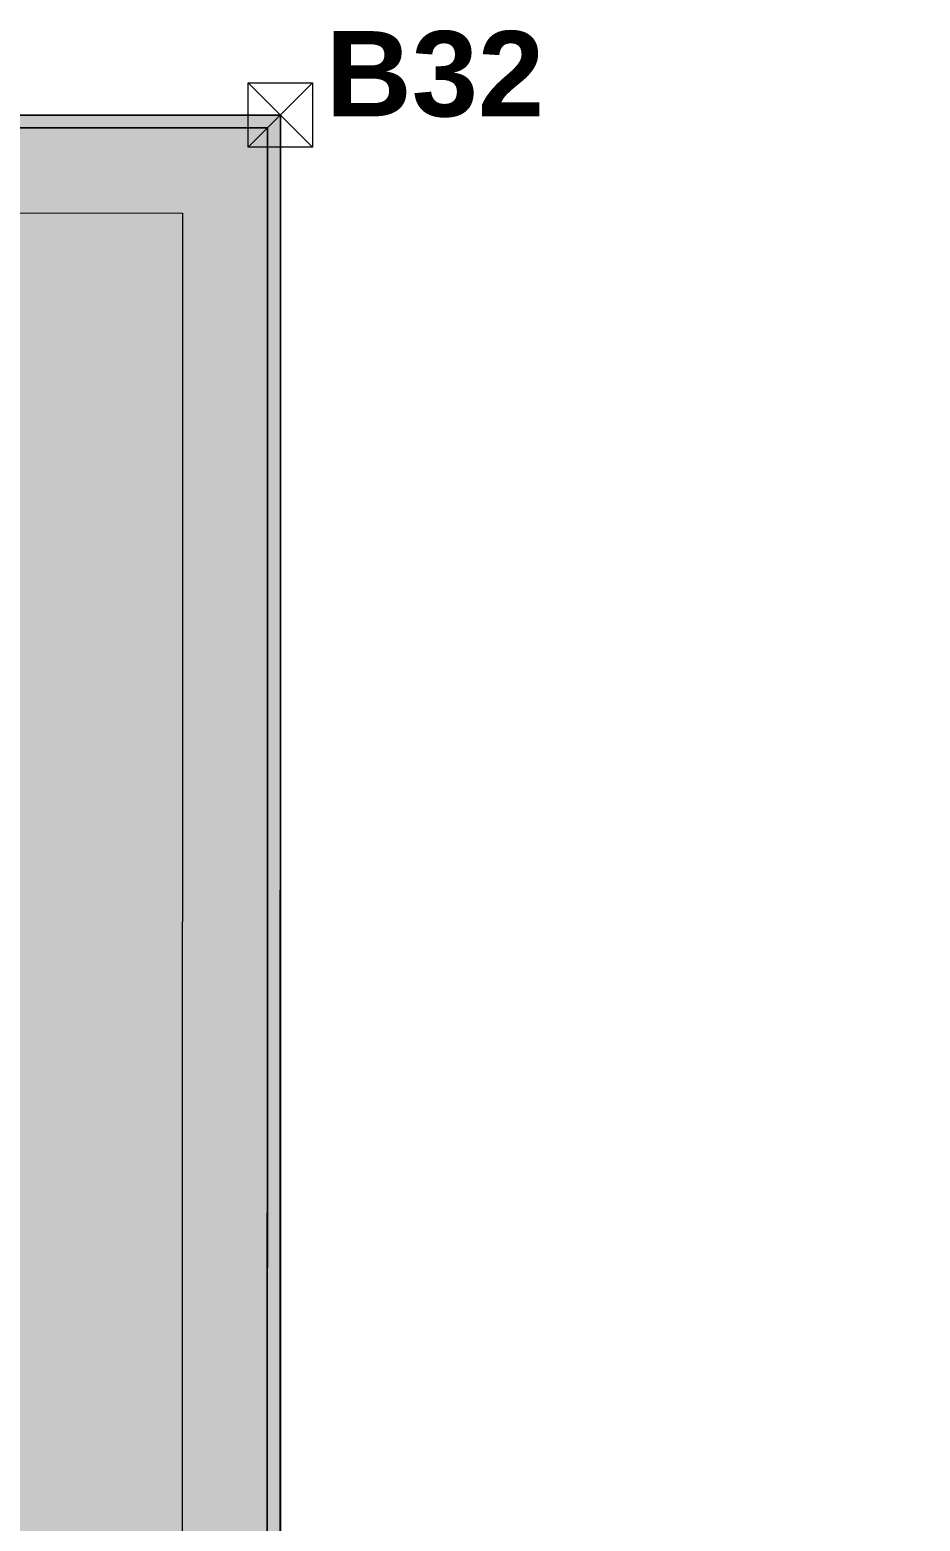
# Model space of a CAD drawing. Header units: millimetres. Extents: x 141848 to 1648660, y -465012 to -151356.
# Drawn here: x 248326 to 269221, y -196444 to -161436 of the extents above; entities that cross this region are included whole.
import ezdxf

# ---------------------------------------------------------------- set-up
doc = ezdxf.new("R2010")
doc.units = ezdxf.units.MM
doc.header["$MEASUREMENT"] = 0
for name, color, linetype in [('Divers - Dessin général', 7, 'Continuous'), ('Textes - 1_100', 7, 'Continuous'), ('TopoAlt', 7, 'Continuous')]:
    doc.layers.add(name, color=color, linetype=linetype)
doc.styles.add('STYLE_GENERE_3', font='')
doc.styles.get('STYLE_GENERE_3').set_extended_font_data('Arial', bold=True)

msp = doc.modelspace()

# ---------------------------------------------------------------- hatches: boundary and pattern name
at = {"linetype": 'Continuous', "lineweight": 0, "true_color": 0x6f6f6f}
h = msp.add_hatch(color=8, dxfattribs=at)
h.paths.add_polyline_path([(141848.442, -275935.042), (141848.442, -295062.571), (269220.821, -293826.868), (269220.821, -270902.734), (268763.049, -270902.734), (254213.6, -271040.575), (254213.6, -163437.635), (153156.2, -163437.635), (153156.2, -271040.575), (153182.962, -271040.57), (153183.146, -272000.514, -0.409427364), (149183.681, -275935.042)])
h.paths.add_polyline_path([(158435.584, -260639.953), (155145.584, -260639.953), (155145.584, -248364.953), (155145.584, -243089.974), (155145.584, -242189.974), (158435.584, -242189.974)], flags=0)
h.paths.add_polyline_path([(196775.042, -260810.571), (196775.042, -222495.57), (186955.542, -222495.57), (186955.542, -218295.57), (196754.55, -218295.57), (196754.55, -208495.57), (196754.55, -204495.57), (193355.542, -204495.57), (193355.542, -201780.57), (193355.542, -195161.535), (195576.034, -195161.535), (195576.034, -189810.571), (217850.068, -189810.571), (217850.068, -262266.885), (245610.045, -262266.885), (245610.045, -253395.571), (245626.034, -253395.571), (246426.034, -253395.571), (247826.034, -253395.571), (247826.034, -248005.571), (247826.034, -246605.571), (245626.034, -246605.571), (245610.045, -246605.571), (245610.045, -171995.57), (212806.28, -171995.57), (161503.433, -171995.57), (161503.433, -193810.571), (161503.433, -230015.57), (161503.433, -260810.571)], flags=0)
h.paths.add_polyline_path([(162737.042, -269433.913, -0.09031866), (162858.773, -268727.623, -0.201448728), (163912.639, -267592.74, -0.104211445), (164718.006, -267415.055), (165317.979, -267409.371, -0.104044608), (166125.354, -267571.244, -0.238255457), (167284.257, -268953.318, -0.055188622), (167336.836, -269390.334), (167338.931, -269611.438), (167351.046, -270890.267), (167092.583, -271892.761, -0.267949192), (165370.083, -272909.124), (164770.11, -272914.808, -0.193717464), (163379.252, -272370.185, -0.070568756), (163028.663, -271931.262, -0.131652498), (162751.253, -270933.845)], flags=0)
h.paths.add_polyline_path([(173316.986, -273599.031), (173316.986, -273452.052), (173330.488, -267377.824, -0.380556701), (175316.986, -265609.826), (175394.714, -265609.826), (175394.714, -270609.826), (190394.714, -270609.826), (190394.714, -265609.826), (195356.191, -265609.826, -0.414213562), (196856.191, -267109.826), (196856.191, -273660.699, -0.345501612), (195137.285, -275433.432), (175327.752, -275599.002, -0.415791099)], flags=0)
h.paths.add_polyline_path([(205510.093, -271504.083, -0.134473934), (205230.948, -270484.937), (205230.948, -268984.937, -0.414213562), (207230.948, -266984.937), (207830.948, -266984.937, -0.414213562), (209830.948, -268984.937), (209830.948, -270484.937, -0.128820346), (209574.03, -271465.581, -0.270936291), (207830.948, -272484.937), (207230.948, -272484.937, -0.264979997)], flags=0)
h.paths.add_polyline_path([(217862.687, -273329.325), (217869.949, -267730.336, -0.098561509), (218100.718, -266943.721), (218117.681, -266951.545, -0.258849002), (219955.479, -265605.827), (219953.141, -265587.294), (220637.569, -265587.294), (220637.569, -265687.294), (220637.569, -270687.294), (250537.569, -270687.294), (250537.569, -265687.294), (252208.004, -265687.294), (254186.294, -265687.294), (254186.294, -267687.294), (254186.294, -271062.255, 0.001345761), (254186.323, -271073.021), (254197.209, -273095.233, -0.414213562), (252208.004, -275105.97), (243484.534, -275105.97, -0.005188955), (243431.438, -275116.103), (235447.992, -275196.191), (220071.012, -275253.24, -0.386553331), (217873.089, -273475.385, -0.025189219)], flags=0)
at = {"linetype": 'Continuous', "lineweight": 0, "true_color": 0x90b349}
msp.add_hatch(color=55, dxfattribs=at).paths.add_polyline_path([(153135.736, -163719.488), (153116.298, -271660.98), (155116.298, -271661.341), (155135.376, -165719.848), (251905.262, -165737.275), (251887.357, -265587.294), (253887.357, -265587.654), (253905.622, -163737.635)])

# ---------------------------------------------------------------- linework, layer by layer
at = {"color": 14, "linetype": 'Continuous', "lineweight": 5, "true_color": 0xa40f02}
for p, q in [((253450.817, -162682.925), (254960.536, -164192.346)), ((253450.966, -164192.495), (254960.387, -162682.776))]:
    msp.add_line(p, q, dxfattribs=at)
at = {"color": 14, "linetype": 'Continuous', "lineweight": 5, "true_color": 0xa40f02, "flags": 128}
msp.add_lwpolyline([(254960.387, -162682.776), (254960.536, -164192.346), (253450.966, -164192.495), (253450.817, -162682.925)], close=True, dxfattribs=at)
at = {"color": 9, "linetype": 'Continuous', "lineweight": 5}
msp.add_lwpolyline([(149183.681, -275935.042), (141848.442, -275935.042), (141848.442, -295062.571), (269220.821, -293826.868), (269220.821, -270902.734), (268763.049, -270902.734), (254213.6, -271040.575), (254213.6, -163437.635), (153163.039, -163437.635), (153163.039, -271040.575), (153156.2, -271040.575), (153156.383, -272000.519), (153183.146, -272000.514, -0.409427364)], format="xyb", close=True, dxfattribs=at)
at = {"color": 7, "linetype": 'Continuous', "lineweight": 5}
msp.add_lwpolyline([(153135.736, -163719.488), (153116.298, -271660.98), (155116.298, -271661.341), (155135.376, -165719.848), (251905.262, -165737.275), (251887.357, -265587.294), (253887.357, -265587.654), (253905.622, -163737.635)], close=True, dxfattribs=at)
at = {"layer": 'Divers - Dessin général', "color": 14, "linetype": 'Continuous', "lineweight": 5, "true_color": 0x990000}
msp.add_lwpolyline([(254205.676, -163437.635), (254186.294, -271067.638), (152856.388, -272027.634), (152839.018, -197317.635), (152835.676, -163437.635)], close=True, dxfattribs=at)
at = {"layer": 'TopoAlt', "color": 7, "linetype": 'Continuous', "lineweight": 5, "flags": 128}
msp.add_lwpolyline([(152835.676, -163437.635), (152835.733, -163737.635), (152856.37, -271934.337), (153156.37, -271934.279), (153135.733, -163737.635), (253905.622, -163737.635), (253886.348, -270769.248), (253886.294, -271069.253), (254186.294, -271067.638), (254205.622, -163737.635), (254205.676, -163437.635), (253905.676, -163437.635), (153135.676, -163437.635)], close=True, dxfattribs=at)
at = {"layer": 'TopoAlt', "color": 211, "linetype": 'Continuous', "lineweight": 5, "true_color": 0xfe55ff}
for points in [[(254205.676, -163437.635), (153135.676, -163437.635)], [(254205.676, -163437.635), (254205.622, -163737.635)], [(153135.733, -163737.635), (253905.622, -163737.635)], [(253905.622, -163737.635), (253886.348, -270769.248)], [(254186.294, -271067.638), (254205.622, -163737.635)]]:
    msp.add_lwpolyline(points, dxfattribs=at)

# ---------------------------------------------------------------- texts
at = {"layer": 'Textes - 1_100', "color": 14, "linetype": 'Continuous', "lineweight": 5, "true_color": 0x990000, "insert": (255271.533, -162482.778), "char_height": 2000, "attachment_point": 4, "rotation": 0.0056521, "style": 'STYLE_GENERE_3'}
msp.add_mtext('\\A1;{\\pql;\\fArial|b1|i0|c0|p38;B32}', dxfattribs=at)

doc.saveas('drawing.dxf')
